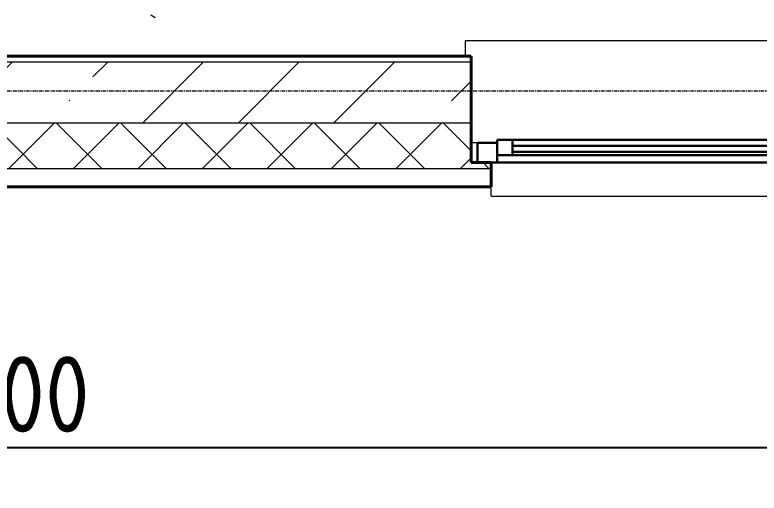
# Model space of a CAD drawing. Header units: millimetres. Extents: x -32954 to 151739, y -65671 to 56243.
# Drawn here: x -18801 to -16354, y -63665 to -62092 of the extents above; entities that cross this region are included whole.
import ezdxf

# ---------------------------------------------------------------- set-up
doc = ezdxf.new("R2010")
doc.units = ezdxf.units.MM
doc.linetypes.add('ADSK_Линия сетки', pattern=[21, 12, -3, 3, -3])
for name, color, linetype, lineweight in [('G-IMPT', 7, 'Continuous', 9), ('I-FURN', 7, 'Continuous', 9), ('Каркас_Импост', 7, 'Continuous', 30), ('Окна', 7, 'Continuous', 18), ('Оси', 7, 'Continuous', 9), ('Остекление', 7, 'Continuous', 30), ('Отлив', 7, 'Continuous', 18), ('Подоконник_Верхний брус', 7, 'Continuous', 18), ('Размеры', 7, 'Continuous', 9), ('Стены разрез', 7, 'Continuous', 40), ('Стены штриховка', 7, 'Continuous', 18)]:
    doc.layers.add(name, color=color, linetype=linetype, lineweight=lineweight)
doc.styles.add('GOST Common', font='GOST_Common.ttf', dxfattribs={"width": 0.9, "height": 250})
doc.dimstyles.new('ADSK_Проверочный', dxfattribs={"dimscale": 304.8, "dimtxt": 251.428749, "dimasz": 0.463911, "dimexe": 0.492126, "dimexo": 0.492126, "dimgap": 0.164042, "dimtad": 1, "dimdec": 0, "dimdsep": 46, "dimtxsty": 'GOST Common', "dimblk1": 'OBLIQUE', "dimblk2": 'OBLIQUE', "dimsah": 1, "dimcen": 0.09, "dimazin": 0, "dimtfac": 1, "dimtdec": 4, "dimtix": 1, "dimtmove": 0, "dimatfit": 3, "dimfxl": 1, "dimtvp": 1, "dimtolj": 1, "dimtzin": 0, "dimarcsym": 2})
pattern_1 = [(45, (-1e-11, -50353.12), (-106.066, 106.066), []), (135, (-1e-11, -50353.12), (-106.066, -106.066), [])]
pattern_2 = [(45, (-1e-11, -50353.1), (-314.309, 314.309), []), (45, (314.3, -50353.1), (-314.309, 314.309), [555.625, -111.125, 3.353, -107.772])]

# ---------------------------------------------------------------- blocks, each defined once
blk = doc.blocks.new('B2B_Окно_1створка - 1280х2060h-713170-В_АР_ПЭ_03 Этаж')
at = {"layer": 'Каркас_Импост', "lineweight": 30}
for p, q in [((-640, 565), (-640, 500)), ((-575, 565), (-595, 565)), ((-575, 540), (-575, 565)), ((575, 565), (575, 540)), ((595, 565), (575, 565)), ((640, 500), (640, 565)), ((-525, 540), (-575, 540)), ((-575, 540), (-575, 490)), ((-525, 490), (-525, 540)), ((525, 540), (525, 490)), ((575, 540), (525, 540)), ((575, 490), (575, 540)), ((-640, 500), (-575, 500)), ((-575, 490), (-525, 490)), ((525, 490), (575, 490)), ((575, 500), (640, 500))]:
    blk.add_line(p, q, dxfattribs=at)
at = {"layer": 'Каркас_Импост'}
for p, q in [((575, 565), (-575, 565)), ((525, 540), (-525, 540)), ((-525, 490), (525, 490))]:
    blk.add_line(p, q, dxfattribs=at)
at = {"layer": 'Остекление'}
for p, q in [((525, 530), (-525, 530)), ((-525, 530), (-525, 510)), ((525, 510), (525, 530)), ((-525, 510), (525, 510))]:
    blk.add_line(p, q, dxfattribs=at)
blk = doc.blocks.new('В2В_Подоконник_ПВХ - ПВХ-666027-В_АР_ПЭ_03 Этаж')
at = {"layer": 'Подоконник_Верхний брус'}
for p, q in [((-660, 0), (-640, 0)), ((640, 0), (660, 0)), ((-680, -285), (-680, -335)), ((680, -335), (680, -285)), ((-680, -335), (680, -335))]:
    blk.add_line(p, q, dxfattribs=at)
blk = doc.blocks.new('B2B_Отлив - Отлив_металлический-622779-В_АР_ПЭ_03 Этаж')
at = {"layer": 'Отлив'}
for p, q in [((-595, 80), (-595, 110)), ((595, 110), (-595, 110)), ((595, 110), (595, 80)), ((-595, 1), (595, 1))]:
    blk.add_line(p, q, dxfattribs=at)
blk = doc.blocks.new('_Oblique')
at = {"color": 0, "linetype": 'ByBlock', "lineweight": -2}
blk.add_line((-0.5, -0.5), (0.5, 0.5), dxfattribs=at)
blk = doc.blocks.new('*D219')
at = {"layer": 'Defpoints', "color": 0, "transparency": 16777216}
for p in [(-22450, -62658.1), (-15250, -62658.1), (-15250, -63514.9)]:
    blk.add_point(p, dxfattribs=at)
at = {"layer": 'Размеры', "color": 0, "lineweight": -2, "transparency": 16777216}
for p, q in [((-22450, -62808.1), (-22450, -63664.9)), ((-15250, -62808.1), (-15250, -63664.9)), ((-22450, -63514.9), (-15250, -63514.9))]:
    blk.add_line(p, q, dxfattribs=at)
at = {"layer": 'Размеры', "color": 0, "lineweight": -2, "transparency": 16777216, "xscale": 141.4, "yscale": 141.4, "zscale": 141.4, "rotation": 180}
blk.add_blockref('_Oblique', (-22450, -63514.9), dxfattribs=at)
at = {"layer": 'Размеры', "color": 0, "lineweight": -2, "transparency": 16777216, "xscale": 141.4, "yscale": 141.4, "zscale": 141.4}
blk.add_blockref('_Oblique', (-15250, -63514.9), dxfattribs=at)
at = {"layer": 'Размеры', "color": 0, "transparency": 16777216, "insert": (-18850, -63339.9), "char_height": 250, "width": 756.843, "attachment_point": 5, "style": 'GOST Common'}
blk.add_mtext('\\A1;7200', dxfattribs=at)
blk = doc.blocks.new('М200-М200_1_Стойка для инфузионных растворов - МСК-5310_dwg-9481014-О_ТХ_05')
at = {"layer": 'G-IMPT'}
blk.add_line((145.5, 194.3), (131.7, 202.5), dxfattribs=at)
blk = doc.blocks.new('М200-М200_1_Стойка для инфузионных растворов - М200_Штатив для длительных вливаний-8000997-О_ТХ_05')
blk.add_blockref('М200-М200_1_Стойка для инфузионных растворов - МСК-5310_dwg-9481014-О_ТХ_05', (0, 0))

msp = doc.modelspace()

# ---------------------------------------------------------------- hatches: boundary and pattern name
at = {"layer": 'Стены разрез', "lineweight": 9}
h = msp.add_hatch(dxfattribs=at)
h.set_pattern_fill('FP_2', color=256, style=0, pattern_type=2)
h.set_pattern_definition(pattern_2)
h.paths.add_polyline_path([(-20740, -62448.1), (-20740, -62248.1), (-23680, -62248.1), (-23680, -62448.1), (-21145.7, -62448.1)])
h.paths.add_polyline_path([(-19380, -62448.1), (-18797.5, -62448.1), (-18797.5, -62248.1), (-19380, -62248.1)])
h.paths.add_polyline_path([(-25040, -62448.1), (-25040, -62248.1), (-27960, -62248.1), (-27960, -62448.1), (-25652.5, -62448.1)])
h.paths.add_polyline_path([(-29408.2, -62448.1), (-29320, -62448.1), (-29320, -62248.1), (-30070, -62248.1), (-30070, -62448.1), (-29783.8, -62448.1)])
h = msp.add_hatch(dxfattribs=at)
h.set_pattern_fill('FP_2', color=256, style=0, pattern_type=2)
h.set_pattern_definition(pattern_2)
h.paths.add_polyline_path([(-15887.7, -62448.1), (-15345, -62448.1), (-15345, -62248.1), (-15980, -62248.1), (-15980, -62448.1)])
h.paths.add_polyline_path([(-18797.5, -62448.1), (-17300, -62448.1), (-17300, -62248.1), (-18797.5, -62248.1)])
h = msp.add_hatch(dxfattribs=at)
h.set_pattern_fill('FP_1', color=256, style=0, pattern_type=2)
h.set_pattern_definition(pattern_1)
h.paths.add_polyline_path([(-19445, -62598.1), (-18797.5, -62598.1), (-18797.5, -62448.1), (-19380, -62448.1), (-19380, -62578.1), (-19445, -62578.1)])
h.paths.add_polyline_path([(-21145.7, -62598.1), (-20675, -62598.1), (-20675, -62578.1), (-20740, -62578.1), (-20740, -62448.1), (-23680, -62448.1), (-23680, -62578.1), (-23745, -62578.1), (-23745, -62598.1)])
h.paths.add_polyline_path([(-24975, -62598.1), (-24975, -62578.1), (-25040, -62578.1), (-25040, -62448.1), (-27960, -62448.1), (-27960, -62578.1), (-28025, -62578.1), (-28025, -62598.1), (-27154.8, -62598.1)])
h.paths.add_polyline_path([(-29300, -62598.1), (-29255, -62598.1), (-29255, -62578.1), (-29320, -62578.1), (-29320, -62448.1), (-30220, -62448.1), (-30220, -62598.1), (-30159.3, -62598.1)])
h = msp.add_hatch(dxfattribs=at)
h.set_pattern_fill('FP_1', color=256, style=0, pattern_type=2)
h.set_pattern_definition(pattern_1)
h.paths.add_polyline_path([(-15345, -62598.1), (-15345, -62448.1), (-15980, -62448.1), (-15980, -62578.1), (-16045, -62578.1), (-16045, -62598.1)])
h.paths.add_polyline_path([(-18141.1, -62598.1), (-17235, -62598.1), (-17235, -62578.1), (-17300, -62578.1), (-17300, -62448.1), (-18797.5, -62448.1), (-18797.5, -62598.1)])

# ---------------------------------------------------------------- linework, layer by layer
at = {"layer": 'Оси', "linetype": 'ADSK_Линия сетки'}
msp.add_line((2500, -62343.1), (-32136.4, -62343.1), dxfattribs=at)
at = {"layer": 'Стены разрез'}
for p, q in [((-17300, -62228.1), (-18852, -62228.1)), ((-17300, -62578.1), (-17300, -62228.1)), ((-17235, -62578.1), (-17300, -62578.1)), ((-17235, -62658.1), (-17235, -62578.1)), ((-19445, -62658.1), (-17235, -62658.1))]:
    msp.add_line(p, q, dxfattribs=at)
at = {"layer": 'Стены штриховка'}
for p, q in [((-17300, -62248.1), (-19380, -62248.1)), ((-17300, -62448.1), (-19380, -62448.1)), ((-17235, -62598.1), (-19445, -62598.1))]:
    msp.add_line(p, q, dxfattribs=at)

# ---------------------------------------------------------------- block references
at = {"layer": 'I-FURN', "rotation": 180}
msp.add_blockref('М200-М200_1_Стойка для инфузионных растворов - М200_Штатив для длительных вливаний-8000997-О_ТХ_05', (-18207.9, -61898), dxfattribs=at)
at = {"layer": 'Окна', "rotation": 180}
for name, p in [('В2В_Подоконник_ПВХ - ПВХ-666027-В_АР_ПЭ_03 Этаж', (-16640, -62513.1)), ('B2B_Окно_1створка - 1280х2060h-713170-В_АР_ПЭ_03 Этаж', (-16640, -62013.1)), ('B2B_Отлив - Отлив_металлический-622779-В_АР_ПЭ_03 Этаж', (-16640, -62578.1))]:
    msp.add_blockref(name, p, dxfattribs=at)

# ---------------------------------------------------------------- dimensions: what is measured, and where the dimension line sits
at = {"layer": 'Размеры'}
dim = msp.add_linear_dim(base=(-15250, -63514.9), p1=(-22450, -62658.1), p2=(-15250, -62658.1), dimstyle='ADSK_Проверочный', override={"dimpost": '<>', "dimfxl": 7199.999873}, dxfattribs=at)
dim.commit()
dim.dimension.update_dxf_attribs({"geometry": '*D219', "text_midpoint": (-18850, -63339.9)})

doc.saveas('drawing.dxf')
